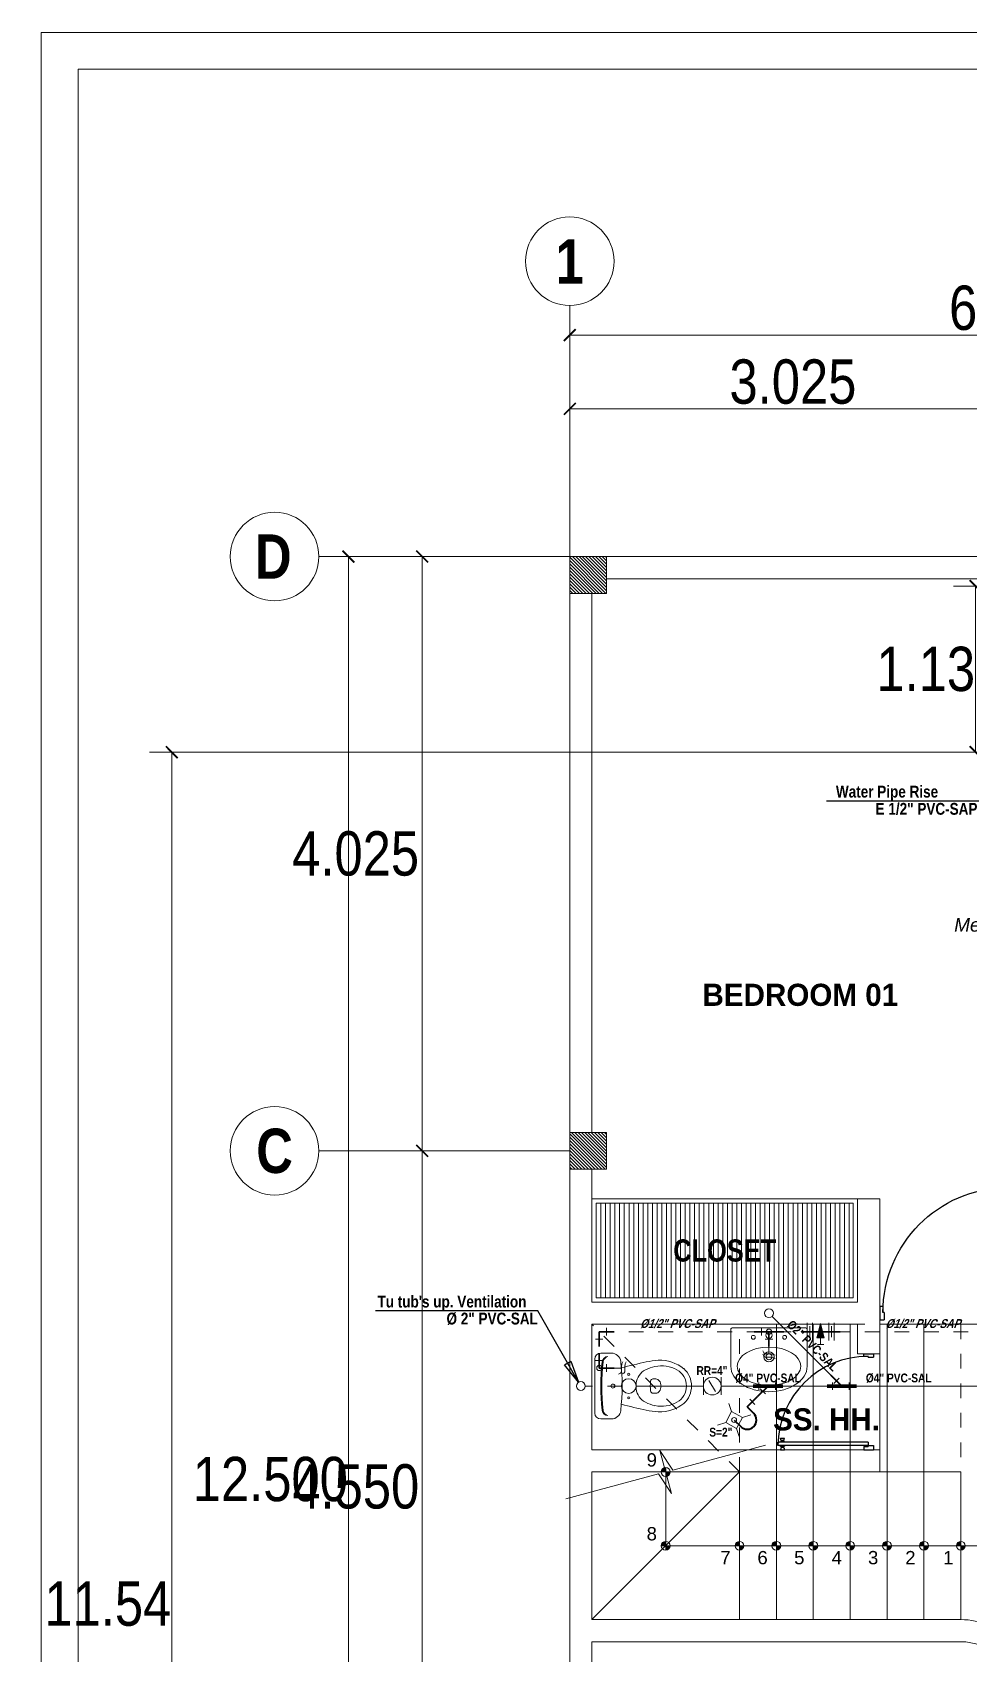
# Model space of a CAD drawing. Header units: millimetres. Extents: x 56 to 215, y 47 to 103.
# Drawn here: x 110.59 to 116.94, y 63.12 to 74.1 of the extents above; entities that cross this region are included whole.
import ezdxf
from ezdxf.enums import TextEntityAlignment as Align

# ---------------------------------------------------------------- set-up
doc = ezdxf.new("R2010")
doc.units = ezdxf.units.MM
for name, pattern in [('CONTINUA', [0]), ('DASHDOT2', [0.5, 0.25, -0.125, 0, -0.125]), ('DASHED2', [0.375, 0.25, -0.125])]:
    doc.linetypes.add(name, pattern=pattern)
for name, color, linetype, lineweight in [('A_Bloques', 56, 'Continuous', 15), ('A_Texto', 43, 'Continuous', 9), ('E_Columna', 3, 'Continuous', 25), ('G_Ejes', 253, 'Continuous', 20), ('G_Escalera', 40, 'Continuous', 18), ('G_Proyección', 8, 'DASHED2', 15), ('G_Sombreados', 8, 'Continuous', 9), ('G_Texto', 122, 'Continuous', 20), ('IS_Accesorios Agua', 6, 'Continuous', 20), ('IS_Accesorios Desagüe', 3, 'Continuous', 20), ('IS_Agua Fria', 140, 'DASHDOT2', 25), ('IS_Tuberia 2', 11, 'Continuous', 40), ('IS_Tuberia 4', 5, 'Continuous', 80)]:
    doc.layers.add(name, color=color, linetype=linetype, lineweight=lineweight)
for name, color, linetype in [('A_Puerta', 32, 'Continuous'), ('G_Acotación', 171, 'Continuous'), ('IS_Muro', 232, 'Continuous')]:
    doc.layers.add(name, color=color, linetype=linetype)
doc.styles.add('Acotacion', font='ARIALN.TTF')
doc.styles.add('AMBIENTES', font='ARIALNB.TTF', dxfattribs={"height": 0.15})
doc.styles.add('ARIAL', font='ariali.ttf', dxfattribs={"height": 0.12})
doc.styles.add('ARIAL1.2', font='arial.ttf', dxfattribs={"width": 1.2})
doc.styles.add('Cotas', font='ARIALNB.TTF', dxfattribs={"height": 0.1})
doc.styles.add('Eje', font='ARIALNB.TTF', dxfattribs={"height": 0.3})
doc.styles.add('M-1', font='ARIALNB.TTF', dxfattribs={"oblique": 20})
doc.styles.add('STYLE1', font='cityb___.ttf', dxfattribs={"width": 1.05})
doc.dimstyles.new('150', dxfattribs={"dimtxt": 1, "dimasz": 0.06, "dimexe": 0.06, "dimexo": 0.08, "dimgap": 0.05, "dimtad": 2, "dimtih": 1, "dimtoh": 1, "dimzin": 1, "dimdsep": 46, "dimtxsty": 'Cotas', "dimblk": 'ARCHTICK', "dimcen": 0.25, "dimdle": 0.06, "dimclrd": 256, "dimclre": 256, "dimclrt": 5, "dimazin": 0, "dimtp": 0.2, "dimtm": 0.2, "dimtfac": 1, "dimtix": 1, "dimtmove": 1, "dimatfit": 0, "dimfxl": 0.06, "dimtolj": 1, "dimtzin": 1, "dimarcsym": 0})
doc.dimstyles.new('Lenin_50', dxfattribs={"dimtxt": 0.3, "dimasz": 0.08, "dimexe": 0.15, "dimexo": 0.2, "dimgap": 0.03, "dimtad": 2, "dimtih": 1, "dimtoh": 1, "dimlfac": -1, "dimzin": 4, "dimdsep": 46, "dimtxsty": 'Acotacion', "dimblk": 'ARCHTICK', "dimcen": 0.08, "dimclrd": 256, "dimclre": 256, "dimclrt": 4, "dimazin": 1, "dimtm": 1e-09, "dimtfac": 1, "dimtmove": 2, "dimatfit": 2, "dimfxl": 1, "dimtolj": 1, "dimlwd": 13, "dimlwe": 18, "dimarcsym": 0})
pattern_1 = [(135, (229.378861, -21.810414), (0.0112253202, 0.0112253202), [])]

# ---------------------------------------------------------------- blocks, each defined once
blk = doc.blocks.new('INOD4')
at = {"linetype": 'ByBlock'}
for p, q in [((-0.222, -0.06), (-0.222, -0.132)), ((-0.183, -0.02), (0.183, -0.02)), ((0.222, -0.06), (0.222, -0.132)), ((-0.048, -0.433), (-0.048, -0.413)), ((0.048, -0.433), (0.048, -0.413))]:
    blk.add_line(p, q, dxfattribs=at)
for centre, radius in [((0, -0.142), 0.0135), ((0, -0.142), 0.0135), ((-0.08, -0.25), 0.0075), ((0.08, -0.25), 0.0075)]:
    blk.add_circle(centre, radius, dxfattribs=at)
for centre, radius, start, end in [((-0.183, -0.06), 0.04, 90, 180), ((-0.16, -0.109), 0.04, 96.2719, 180), ((-0.16, -0.116), 0.04, 96.2141, 169.7572), ((0, -1.56), 1.493, 83.6755, 96.3306), ((0, -1.56), 1.5, 83.7281, 96.2719), ((0.16, -0.109), 0.04, 0, 83.7281), ((0.16, -0.116), 0.04, 10.2428, 83.7859), ((0.183, -0.06), 0.04, 0, 90), ((-0.159, -0.132), 0.064, 180, 263.2069), ((0, 1.199), 1.404, 263.2069, 276.7931), ((2.286, -0.87), 2.5, 164.456, 168.4256), ((-2.286, -0.87), 2.5, 11.5744, 15.544), ((0.159, -0.132), 0.064, 276.7931, 0), ((-0.007, -0.416), 0.116, 96.2419, 152.5973), ((0, -0.48), 0.18, 83.7581, 96.2419), ((0.007, -0.416), 0.116, 27.4027, 83.7581), ((0.423, -0.496), 0.6, 167.7093, 175.6206), ((0.079, -0.471), 0.216, 168.3805, 209.1161), ((0.112, -0.478), 0.25, 152.5973, 168.3805), ((-0.033, -0.413), 0.015, 96.6492, 180), ((-0.018, -0.433), 0.03, 180, 233.1301), ((0, -0.696), 0.3, 83.3508, 96.6492), ((0.033, -0.413), 0.015, 0, 83.3508), ((0.018, -0.433), 0.03, 306.8699, 0), ((-0.112, -0.478), 0.25, 11.6195, 27.4027), ((-0.079, -0.471), 0.216, 330.8839, 11.6195), ((-0.423, -0.496), 0.6, 4.3794, 12.2907), ((0.085, -0.46), 0.26, 177.6972, 218.7131), ((0, -0.409), 0.06, 233.1301, 306.8699), ((-0.085, -0.46), 0.26, 321.2869, 2.3028), ((0, -0.515), 0.16, 222.4362, 317.5638), ((0, -0.515), 0.126, 209.1161, 330.8839)]:
    blk.add_arc(centre, radius, start, end, dxfattribs=at)
blk = doc.blocks.new('L01601A', base_point=(1717.2, 970.2))
blk.add_circle((1717.2, 970.2), 25)
blk = doc.blocks.new('L01601B', base_point=(1777.3, 924.9))
blk.add_arc((1777.3, 924.9), 30, 180, 0)
blk = doc.blocks.new('Lavatorio 01')
blk.add_lwpolyline([(-0.284, 0.259), (-0.034, 0.259, -0.414214), (-0.025, 0.25), (-0.025, -0.25, -0.414214), (-0.034, -0.259), (-0.284, -0.259)], format="xyb")
for centre, radius in [((-0.088, 0.106), 0.0129), ((-0.22, 0), 0.0345), ((-0.22, 0), 0.0198), ((-0.074, 0), 0.0216), ((-0.088, -0.106), 0.0129)]:
    blk.add_circle(centre, radius)
at = {"extrusion": (0, 0, -1), "xscale": 0.008620689655174374, "zscale": -0.008620689655172419, "rotation": 90}
for name, yscale in [('L01601B', 0.005747126436773442), ('L01601A', 0.005172413793104624)]:
    blk.add_blockref(name, (0.284, 0), dxfattribs=dict(at, yscale=yscale))
blk = doc.blocks.new('Puerta 02')
for p, q in [((0.024, 0.913), (0, 0.918)), ((0, 0.918), (0, 0.878)), ((0.024, 0.883), (0, 0.878)), ((0.024, 0.907), (0.024, 0.913)), ((0.028, 0.907), (0.024, 0.907)), ((0.024, 0.889), (0.024, 0.907)), ((0.028, 0.889), (0.024, 0.889)), ((0.024, 0.889), (0.024, 0.883)), ((0.032, 0.909), (0.028, 0.909)), ((0.028, 0.907), (0.028, 0.909)), ((0.028, 0.889), (0.028, 0.907)), ((0.028, 0.889), (0.028, 0.887)), ((0.032, 0.887), (0.028, 0.887)), ((0.032, 0.909), (0.032, 0.912)), ((0.036, 0.912), (0.032, 0.912)), ((0.032, 0.887), (0.032, 0.909)), ((0.032, 0.887), (0.032, 0.884)), ((0.036, 0.884), (0.032, 0.884)), ((0.042, 0.924), (0.036, 0.912)), ((0.036, 0.884), (0.036, 0.912)), ((0.042, 0.872), (0.036, 0.884)), ((0.042, 0.872), (0.042, 0.924)), ((0.044, 0.924), (0.042, 0.924)), ((0.044, 0.872), (0.042, 0.872)), ((0.044, 0.946), (0.078, 0.946)), ((0.044, 0.005), (0.044, 0.946)), ((0.078, 0.005), (0.078, 0.946)), ((0.078, 0.924), (0.08, 0.924)), ((0.078, 0.872), (0.08, 0.872)), ((0.079, 0.898), (0.079, 0.898)), ((0.079, 0.898), (0.079, 0.898)), ((0.08, 0.872), (0.08, 0.924)), ((0.08, 0.924), (0.086, 0.912)), ((0.08, 0.872), (0.086, 0.884)), ((0.086, 0.884), (0.086, 0.912)), ((0.086, 0.912), (0.09, 0.912)), ((0.086, 0.884), (0.09, 0.884)), ((0.09, 0.909), (0.09, 0.912)), ((0.09, 0.909), (0.094, 0.909)), ((0.09, 0.887), (0.09, 0.909)), ((0.09, 0.887), (0.094, 0.887)), ((0.09, 0.887), (0.09, 0.884)), ((0.094, 0.907), (0.094, 0.909)), ((0.094, 0.889), (0.094, 0.907)), ((0.094, 0.907), (0.098, 0.907)), ((0.094, 0.889), (0.094, 0.887)), ((0.094, 0.889), (0.098, 0.889)), ((0.098, 0.913), (0.122, 0.918)), ((0.098, 0.907), (0.098, 0.913)), ((0.098, 0.889), (0.098, 0.907)), ((0.098, 0.889), (0.098, 0.883)), ((0.098, 0.883), (0.122, 0.878)), ((0.122, 0.918), (0.122, 0.878)), ((0, 0.05), (0, -0.05)), ((0.034, 0.05), (0, 0.05)), ((0.034, 0.05), (0.034, 0.005)), ((0.044, 0.005), (0.034, 0.005)), ((0.078, 0.005), (0.043, 0.005)), ((0.044, 0.005), (0.044, -0.05)), ((0.965, 0.005), (0.975, 0.005)), ((0.965, 0.005), (0.965, -0.05)), ((0.975, 0.05), (0.975, 0.005)), ((0.975, 0.05), (1, 0.05)), ((1, 0.05), (1, -0.05)), ((0.044, -0.05), (0, -0.05)), ((1, -0.05), (0.965, -0.05))]:
    blk.add_line(p, q)
blk.add_arc((0.034, 0.005), 0.941, 0, 89.3913)
blk = doc.blocks.new('Eri')
blk.add_line((-1.7, 0), (0, 0))
blk.add_circle((-2, 0), 0.3)
at = {"color": 1, "style": 'Eje', "flags": 4}
blk.add_attdef('H', text='', height=0.3, dxfattribs=at).set_placement((-2, 0), align=Align.MIDDLE_CENTER)
blk = doc.blocks.new('_ArchTick')
at = {"color": 0, "linetype": 'ByBlock', "const_width": 0.15}
blk.add_lwpolyline([(-0.5, -0.5), (0.5, 0.5)], dxfattribs=at)
blk = doc.blocks.new('*D710')
at = {"layer": 'Defpoints', "color": 0, "transparency": 16777216}
for p in [(120.233, 72.053), (114.233, 70.553), (120.233, 70.553)]:
    blk.add_point(p, dxfattribs=at)
at = {"layer": 'G_Acotación', "lineweight": 18, "transparency": 16777216}
for p, q in [((114.233, 70.753), (114.233, 72.203)), ((120.233, 70.753), (120.233, 72.203))]:
    blk.add_line(p, q, dxfattribs=at)
at = {"layer": 'G_Acotación', "lineweight": 13, "transparency": 16777216}
blk.add_line((114.233, 72.053), (120.233, 72.053), dxfattribs=at)
at = {"layer": 'G_Acotación', "lineweight": 13, "transparency": 16777216, "xscale": 0.08, "yscale": 0.08, "zscale": 0.08, "rotation": 180}
blk.add_blockref('_ArchTick', (114.233, 72.053), dxfattribs=at)
at = {"layer": 'G_Acotación', "lineweight": 13, "transparency": 16777216, "xscale": 0.08, "yscale": 0.08, "zscale": 0.08}
blk.add_blockref('_ArchTick', (120.233, 72.053), dxfattribs=at)
at = {"layer": 'G_Acotación', "color": 4, "lineweight": 5, "transparency": 16777216, "insert": (117.233, 72.236), "char_height": 0.3, "attachment_point": 5, "style": 'Acotacion'}
blk.add_mtext('\\A1;6.000', dxfattribs=at)
blk = doc.blocks.new('*D712')
at = {"layer": 'Defpoints', "color": 0, "transparency": 16777216}
for p in [(117.258, 71.553), (114.233, 70.553), (117.258, 70.553)]:
    blk.add_point(p, dxfattribs=at)
at = {"layer": 'G_Acotación', "lineweight": 18, "transparency": 16777216}
for p, q in [((114.233, 70.753), (114.233, 71.703)), ((117.258, 70.753), (117.258, 71.703))]:
    blk.add_line(p, q, dxfattribs=at)
at = {"layer": 'G_Acotación', "lineweight": 13, "transparency": 16777216}
blk.add_line((114.233, 71.553), (117.258, 71.553), dxfattribs=at)
at = {"layer": 'G_Acotación', "lineweight": 13, "transparency": 16777216, "xscale": 0.08, "yscale": 0.08, "zscale": 0.08, "rotation": 180}
blk.add_blockref('_ArchTick', (114.233, 71.553), dxfattribs=at)
at = {"layer": 'G_Acotación', "lineweight": 13, "transparency": 16777216, "xscale": 0.08, "yscale": 0.08, "zscale": 0.08}
blk.add_blockref('_ArchTick', (117.258, 71.553), dxfattribs=at)
at = {"layer": 'G_Acotación', "color": 4, "lineweight": 5, "transparency": 16777216, "insert": (115.745, 71.736), "char_height": 0.3, "attachment_point": 5, "style": 'Acotacion'}
blk.add_mtext('\\A1;3.025', dxfattribs=at)
blk = doc.blocks.new('*D716')
at = {"layer": 'Defpoints', "color": 0, "transparency": 16777216}
for p in [(112.733, 70.553), (114.233, 70.553), (114.233, 58.053)]:
    blk.add_point(p, dxfattribs=at)
at = {"layer": 'G_Acotación', "lineweight": 18, "transparency": 16777216}
for p, q in [((114.033, 70.553), (112.583, 70.553)), ((114.033, 58.053), (112.583, 58.053))]:
    blk.add_line(p, q, dxfattribs=at)
at = {"layer": 'G_Acotación', "lineweight": 13, "transparency": 16777216}
blk.add_line((112.733, 58.053), (112.733, 70.553), dxfattribs=at)
at = {"layer": 'G_Acotación', "lineweight": 13, "transparency": 16777216, "xscale": 0.08, "yscale": 0.08, "zscale": 0.08}
for p, rotation in [((112.733, 70.553), 90), ((112.733, 58.053), 270)]:
    blk.add_blockref('_ArchTick', p, dxfattribs=dict(at, rotation=rotation))
at = {"layer": 'G_Acotación', "color": 4, "lineweight": 5, "transparency": 16777216, "insert": (112.204, 64.303), "char_height": 0.3, "attachment_point": 5, "style": 'Acotacion'}
blk.add_mtext('\\A1;12.500', dxfattribs=at)
blk = doc.blocks.new('*D718')
at = {"layer": 'Defpoints', "color": 0, "transparency": 16777216}
for p in [(113.233, 66.528), (114.233, 66.528), (114.233, 61.978)]:
    blk.add_point(p, dxfattribs=at)
at = {"layer": 'G_Acotación', "lineweight": 18, "transparency": 16777216}
for p, q in [((114.033, 66.528), (113.083, 66.528)), ((114.033, 61.978), (113.083, 61.978))]:
    blk.add_line(p, q, dxfattribs=at)
at = {"layer": 'G_Acotación', "lineweight": 13, "transparency": 16777216}
blk.add_line((113.233, 61.978), (113.233, 66.528), dxfattribs=at)
at = {"layer": 'G_Acotación', "lineweight": 13, "transparency": 16777216, "xscale": 0.08, "yscale": 0.08, "zscale": 0.08}
for p, rotation in [((113.233, 66.528), 90), ((113.233, 61.978), 270)]:
    blk.add_blockref('_ArchTick', p, dxfattribs=dict(at, rotation=rotation))
at = {"layer": 'G_Acotación', "color": 4, "lineweight": 5, "transparency": 16777216, "insert": (112.783, 64.253), "char_height": 0.3, "attachment_point": 5, "style": 'Acotacion'}
blk.add_mtext('\\A1;4.550', dxfattribs=at)
blk = doc.blocks.new('*D719')
at = {"layer": 'Defpoints', "color": 0, "transparency": 16777216}
for p in [(113.233, 70.553), (114.233, 70.553), (114.233, 66.528)]:
    blk.add_point(p, dxfattribs=at)
at = {"layer": 'G_Acotación', "lineweight": 18, "transparency": 16777216}
for p, q in [((114.033, 70.553), (113.083, 70.553)), ((114.033, 66.528), (113.083, 66.528))]:
    blk.add_line(p, q, dxfattribs=at)
at = {"layer": 'G_Acotación', "lineweight": 13, "transparency": 16777216}
blk.add_line((113.233, 66.528), (113.233, 70.553), dxfattribs=at)
at = {"layer": 'G_Acotación', "lineweight": 13, "transparency": 16777216, "xscale": 0.08, "yscale": 0.08, "zscale": 0.08}
for p, rotation in [((113.233, 70.553), 90), ((113.233, 66.528), 270)]:
    blk.add_blockref('_ArchTick', p, dxfattribs=dict(at, rotation=rotation))
at = {"layer": 'G_Acotación', "color": 4, "lineweight": 5, "transparency": 16777216, "insert": (112.782, 68.54), "char_height": 0.3, "attachment_point": 5, "style": 'Acotacion'}
blk.add_mtext('\\A1;4.025', dxfattribs=at)
blk = doc.blocks.new('Subida desague')
blk.add_circle((0, 0), 0.05)
blk = doc.blocks.new('Sumidero')
at = {"lineweight": 20}
for p, q in [((0.055, 0.229), (0.028, 0.177)), ((-0.104, 0.18), (-0.052, 0.153)), ((-0.028, 0.073), (-0.055, 0.021)), ((0.052, 0.097), (0.104, 0.07)), ((-0.025, -0.05), (0.025, -0.05))]:
    blk.add_line(p, q, dxfattribs=at)
at = {"lineweight": 40}
for p, q in [((0, 0.125), (-0.063, 0.125)), ((0, 0), (-0.063, 0)), ((0, 0), (0, -0.1))]:
    blk.add_line(p, q, dxfattribs=at)
at = {"lineweight": 20}
blk.add_lwpolyline([(-0.028, 0.073), (0.052, 0.097), (0.028, 0.177), (-0.052, 0.153)], close=True, dxfattribs=at)
blk.add_circle((0, 0.125), 0.0165, dxfattribs=at)
at = {"lineweight": 40}
blk.add_arc((-0.063, 0.062), 0.0625, 90, 270, dxfattribs=at)
blk = doc.blocks.new('Registro roscado')
for p, q in [((-0.05, 0.05), (-0.05, -0.05)), ((-0.0182, -0.0316), (0.0182, 0.0316)), ((0.05, 0.05), (0.05, -0.05))]:
    blk.add_line(p, q)
at = {"lineweight": 20}
blk.add_circle((0, 0), 0.05, dxfattribs=at)
blk = doc.blocks.new('Yee simple 4-2')
at = {"lineweight": 80}
blk.add_line((-0.1, 0), (0.1, 0), dxfattribs=at)
at = {"lineweight": 20}
for p, q in [((-0.05, -0.025), (-0.05, 0.025)), ((0.053, 0.018), (0.018, 0.053)), ((0.063, -0.025), (0.063, 0.025))]:
    blk.add_line(p, q, dxfattribs=at)
at = {"lineweight": 40}
blk.add_line((0, 0), (0.071, 0.071), dxfattribs=at)
blk = doc.blocks.new('Subida agua')
blk.add_circle((0, 0), 0.035)
blk = doc.blocks.new('Salida agua')
blk.add_line((0, 0), (0, 0.1))
at = {"lineweight": 20}
for points in [[(-0.0272, 0.1019), (-0.0211, 0.1126), (0.0005, 0.115), (0.0151, 0.1165), (0.0281, 0.1217)], [(-0.0272, 0.0869), (-0.0211, 0.0976), (0.0005, 0.1), (0.0151, 0.1015), (0.0281, 0.1067)]]:
    blk.add_spline(points, degree=3, dxfattribs=at)
blk = doc.blocks.new('Tee')
at = {"lineweight": 30}
for p in [(-0.1, 0), (0, 0.1), (0.1, 0)]:
    blk.add_line(p, (0, 0), dxfattribs=at)
at = {"lineweight": 20}
for p, q in [((-0.05, 0.025), (-0.05, -0.025)), ((-0.025, 0.05), (0.025, 0.05)), ((0.05, 0.025), (0.05, -0.025))]:
    blk.add_line(p, q, dxfattribs=at)
blk = doc.blocks.new('Codo 90')
at = {"lineweight": 30}
for p in [(0.1, 0), (0, -0.1)]:
    blk.add_line(p, (0, 0), dxfattribs=at)
for p, q in [((0.05, 0.025), (0.05, -0.025)), ((0.025, -0.05), (-0.025, -0.05))]:
    blk.add_line(p, q)
blk = doc.blocks.new('Valvula de compuerta')
blk.add_hatch(color=256).paths.add_polyline_path([(0, -0.073), (0.033, 0.055), (-0.033, 0.055)])
at = {"lineweight": 30}
for p, q in [((-0.175, 0), (-0.019, 0)), ((0.175, 0), (0.021, 0))]:
    blk.add_line(p, q, dxfattribs=at)
for p, q in [((-0.122, 0.08), (-0.122, -0.08)), ((-0.099, 0.05), (-0.099, -0.05)), ((-0.075, 0.08), (-0.075, -0.08)), ((-0.028, 0.116), (0.028, 0.116)), ((0, 0.055), (0, 0.116)), ((0.075, 0.08), (0.075, -0.08)), ((0.099, 0.05), (0.099, -0.05)), ((0.122, 0.08), (0.122, -0.08))]:
    blk.add_line(p, q)
blk.add_lwpolyline([(0, -0.073), (-0.033, 0.055), (0.033, 0.055), (0, -0.073)])
blk = doc.blocks.new('*D830')
at = {"lineweight": 18, "transparency": 16777216}
for p, q in [((117.233, 69.228), (111.386, 69.228)), ((117.233, 57.69), (111.386, 57.69))]:
    blk.add_line(p, q, dxfattribs=at)
at = {"lineweight": 13, "transparency": 16777216}
blk.add_line((111.536, 57.69), (111.536, 69.228), dxfattribs=at)
at = {"layer": 'Defpoints', "color": 0, "transparency": 16777216}
for p in [(111.536, 69.228), (117.433, 69.228), (117.433, 57.69)]:
    blk.add_point(p, dxfattribs=at)
at = {"lineweight": 13, "transparency": 16777216, "xscale": 0.08, "yscale": 0.08, "zscale": 0.08}
for p, rotation in [((111.536, 69.228), 90), ((111.536, 57.69), 270)]:
    blk.add_blockref('_ArchTick', p, dxfattribs=dict(at, rotation=rotation))
at = {"color": 4, "lineweight": 5, "transparency": 16777216, "insert": (111.103, 63.459), "char_height": 0.3, "attachment_point": 5, "style": 'Acotacion'}
blk.add_mtext('\\A1;11.54', dxfattribs=at)
blk = doc.blocks.new('*D833')
at = {"lineweight": 18, "transparency": 16777216}
for p, q in [((117.233, 70.353), (116.833, 70.353)), ((117.233, 69.228), (116.833, 69.228))]:
    blk.add_line(p, q, dxfattribs=at)
at = {"lineweight": 13, "transparency": 16777216}
blk.add_line((116.983, 69.228), (116.983, 70.353), dxfattribs=at)
at = {"layer": 'Defpoints', "color": 0, "transparency": 16777216}
for p in [(116.983, 70.353), (117.433, 70.353), (117.433, 69.228)]:
    blk.add_point(p, dxfattribs=at)
at = {"lineweight": 13, "transparency": 16777216, "xscale": 0.08, "yscale": 0.08, "zscale": 0.08}
for p, rotation in [((116.983, 70.353), 90), ((116.983, 69.228), 270)]:
    blk.add_blockref('_ArchTick', p, dxfattribs=dict(at, rotation=rotation))
at = {"color": 4, "lineweight": 5, "transparency": 16777216, "insert": (116.645, 69.79), "char_height": 0.3, "attachment_point": 5, "style": 'Acotacion'}
blk.add_mtext('\\A1;1.13', dxfattribs=at)

msp = doc.modelspace()

# ---------------------------------------------------------------- hatches: boundary and pattern name
at = {"layer": 'E_Columna', "lineweight": 5}
h = msp.add_hatch(dxfattribs=at)
h.set_pattern_fill('LINE', color=256, scale=0.005, angle=45, style=0)
h.set_pattern_definition(pattern_1)
h.paths.add_polyline_path([(114.4828, 70.3029), (114.2328, 70.3029), (114.2328, 70.5529), (114.4828, 70.5529)])
h = msp.add_hatch(dxfattribs=at)
h.set_pattern_fill('LINE', color=256, scale=0.005, angle=45, style=0)
h.set_pattern_definition(pattern_1)
h.paths.add_polyline_path([(114.4828, 66.4029), (114.2328, 66.4029), (114.2328, 66.6529), (114.4828, 66.6529)])
at = {"layer": 'G_Escalera', "lineweight": 5}
h = msp.add_hatch(color=3, dxfattribs=at)
h.paths.add_polyline_path([(114.8528, 64.3529, -0.4142136), (114.8828, 64.3829), (114.8828, 64.3529)])
h.paths.add_polyline_path([(114.8828, 64.3529), (114.9128, 64.3529, -0.4142136), (114.8828, 64.3229)])
h = msp.add_hatch(color=3, dxfattribs=at)
h.paths.add_polyline_path([(114.8528, 64.3529, -0.4142136), (114.8828, 64.3829), (114.8828, 64.3529)])
h.paths.add_polyline_path([(114.8828, 64.3529), (114.9128, 64.3529, -0.4142136), (114.8828, 64.3229)])
h = msp.add_hatch(color=3, dxfattribs=at)
h.paths.add_polyline_path([(114.8528, 63.8529, -0.4142136), (114.8828, 63.8829), (114.8828, 63.8529)])
h.paths.add_polyline_path([(114.8828, 63.8529), (114.9128, 63.8529, -0.4142136), (114.8828, 63.8229)])
h = msp.add_hatch(color=3, dxfattribs=at)
h.paths.add_polyline_path([(114.8528, 63.8529, -0.4142136), (114.8828, 63.8829), (114.8828, 63.8529)])
h.paths.add_polyline_path([(114.8828, 63.8529), (114.9128, 63.8529, -0.4142136), (114.8828, 63.8229)])
h = msp.add_hatch(color=3, dxfattribs=at)
h.paths.add_polyline_path([(115.3528, 63.8529, -0.4142136), (115.3828, 63.8829), (115.3828, 63.8529)])
h.paths.add_polyline_path([(115.3828, 63.8529), (115.4128, 63.8529, -0.4142136), (115.3828, 63.8229)])
h = msp.add_hatch(color=3, dxfattribs=at)
h.paths.add_polyline_path([(115.3528, 63.8529, -0.4142136), (115.3828, 63.8829), (115.3828, 63.8529)])
h.paths.add_polyline_path([(115.3828, 63.8529), (115.4128, 63.8529, -0.4142136), (115.3828, 63.8229)])
h = msp.add_hatch(color=3, dxfattribs=at)
h.paths.add_polyline_path([(115.6028, 63.8529, -0.4142136), (115.6328, 63.8829), (115.6328, 63.8529)])
h.paths.add_polyline_path([(115.6328, 63.8529), (115.6628, 63.8529, -0.4142136), (115.6328, 63.8229)])
h = msp.add_hatch(color=3, dxfattribs=at)
h.paths.add_polyline_path([(115.6028, 63.8529, -0.4142136), (115.6328, 63.8829), (115.6328, 63.8529)])
h.paths.add_polyline_path([(115.6328, 63.8529), (115.6628, 63.8529, -0.4142136), (115.6328, 63.8229)])
h = msp.add_hatch(color=3, dxfattribs=at)
h.paths.add_polyline_path([(115.8528, 63.8529, -0.4142136), (115.8828, 63.8829), (115.8828, 63.8529)])
h.paths.add_polyline_path([(115.8828, 63.8529), (115.9128, 63.8529, -0.4142136), (115.8828, 63.8229)])
h = msp.add_hatch(color=3, dxfattribs=at)
h.paths.add_polyline_path([(115.8528, 63.8529, -0.4142136), (115.8828, 63.8829), (115.8828, 63.8529)])
h.paths.add_polyline_path([(115.8828, 63.8529), (115.9128, 63.8529, -0.4142136), (115.8828, 63.8229)])
h = msp.add_hatch(color=3, dxfattribs=at)
h.paths.add_polyline_path([(116.1028, 63.8529, -0.4142136), (116.1328, 63.8829), (116.1328, 63.8529)])
h.paths.add_polyline_path([(116.1328, 63.8529), (116.1628, 63.8529, -0.4142136), (116.1328, 63.8229)])
h = msp.add_hatch(color=3, dxfattribs=at)
h.paths.add_polyline_path([(116.1028, 63.8529, -0.4142136), (116.1328, 63.8829), (116.1328, 63.8529)])
h.paths.add_polyline_path([(116.1328, 63.8529), (116.1628, 63.8529, -0.4142136), (116.1328, 63.8229)])
h = msp.add_hatch(color=3, dxfattribs=at)
h.paths.add_polyline_path([(116.3528, 63.8529, -0.4142136), (116.3828, 63.8829), (116.3828, 63.8529)])
h.paths.add_polyline_path([(116.3828, 63.8529), (116.4128, 63.8529, -0.4142136), (116.3828, 63.8229)])
h = msp.add_hatch(color=3, dxfattribs=at)
h.paths.add_polyline_path([(116.3528, 63.8529, -0.4142136), (116.3828, 63.8829), (116.3828, 63.8529)])
h.paths.add_polyline_path([(116.3828, 63.8529), (116.4128, 63.8529, -0.4142136), (116.3828, 63.8229)])
h = msp.add_hatch(color=3, dxfattribs=at)
h.paths.add_polyline_path([(116.6028, 63.8529, -0.4142136), (116.6328, 63.8829), (116.6328, 63.8529)])
h.paths.add_polyline_path([(116.6328, 63.8529), (116.6628, 63.8529, -0.4142136), (116.6328, 63.8229)])
h = msp.add_hatch(color=3, dxfattribs=at)
h.paths.add_polyline_path([(116.6028, 63.8529, -0.4142136), (116.6328, 63.8829), (116.6328, 63.8529)])
h.paths.add_polyline_path([(116.6328, 63.8529), (116.6628, 63.8529, -0.4142136), (116.6328, 63.8229)])
h = msp.add_hatch(color=3, dxfattribs=at)
h.paths.add_polyline_path([(116.8528, 63.8529, -0.4142136), (116.8828, 63.8829), (116.8828, 63.8529)])
h.paths.add_polyline_path([(116.8828, 63.8529), (116.9128, 63.8529, -0.4142136), (116.8828, 63.8229)])
h = msp.add_hatch(color=3, dxfattribs=at)
h.paths.add_polyline_path([(116.8528, 63.8529, -0.4142136), (116.8828, 63.8829), (116.8828, 63.8529)])
h.paths.add_polyline_path([(116.8828, 63.8529), (116.9128, 63.8529, -0.4142136), (116.8828, 63.8229)])
at = {"layer": 'G_Sombreados', "lineweight": 5}
h = msp.add_hatch(dxfattribs=at)
h.set_pattern_fill('LINE', color=256, scale=0.01, angle=90, style=0)
h.set_pattern_definition([(90, (229.37886, -21.810414), (0.03175, 2e-18), [])])
h.paths.add_polyline_path([(114.4128, 66.1729), (116.1528, 66.1729), (116.1528, 65.5329), (114.4128, 65.5329)])

# ---------------------------------------------------------------- linework, layer by layer
at = {"lineweight": 5}
for points in [[(151.7019, 46.547), (151.7019, 74.1029), (110.6519, 74.1029), (110.6519, 46.547)], [(151.4519, 46.797), (151.4519, 73.8529), (110.9019, 73.8529), (110.9019, 46.797)]]:
    msp.add_lwpolyline(points, close=True, dxfattribs=at)
at = {"layer": 'A_Bloques', "lineweight": 5}
for points in [[(114.3828, 66.2029), (116.1828, 66.2029), (116.1828, 65.5029), (114.3828, 65.5029)], [(114.4128, 66.1729), (116.1528, 66.1729), (116.1528, 65.5329), (114.4128, 65.5329)]]:
    msp.add_lwpolyline(points, close=True, dxfattribs=at)
at = {"layer": 'A_Bloques', "color": 1, "lineweight": 5}
msp.add_lwpolyline([(115.559, 64.534), (114.9311, 64.3658), (114.844, 64.4977), (114.9216, 64.208), (114.8345, 64.3399), (114.2067, 64.1717)], dxfattribs=at)
at = {"layer": 'A_Puerta', "lineweight": 5}
for p, q in [((117.2328, 65.3529), (116.3328, 65.3529)), ((116.3328, 65.1529), (116.3328, 64.5029))]:
    msp.add_line(p, q, dxfattribs=at)
at = {"layer": 'E_Columna', "lineweight": 5}
for points in [[(114.4828, 70.3029), (114.2328, 70.3029), (114.2328, 70.5529), (114.4828, 70.5529)], [(114.4828, 66.4029), (114.2328, 66.4029), (114.2328, 66.6529), (114.4828, 66.6529)]]:
    msp.add_lwpolyline(points, close=True, dxfattribs=at)
at = {"layer": 'G_Escalera', "lineweight": 5}
msp.add_line((115.3828, 64.3529), (114.3828, 63.3529), dxfattribs=at)
at = {"layer": 'G_Escalera', "color": 3, "lineweight": 5}
for p, q in [((114.9128, 64.3529), (114.8528, 64.3529)), ((114.9128, 64.3529), (114.8528, 64.3529)), ((114.8828, 64.3229), (114.8828, 64.3829)), ((114.8828, 64.3229), (114.8828, 64.3829)), ((114.9128, 63.8529), (114.8528, 63.8529)), ((114.9128, 63.8529), (114.8528, 63.8529)), ((114.8828, 63.8229), (114.8828, 63.8829)), ((114.8828, 63.8229), (114.8828, 63.8829)), ((115.4128, 63.8529), (115.3528, 63.8529)), ((115.4128, 63.8529), (115.3528, 63.8529)), ((115.3828, 63.8229), (115.3828, 63.8829)), ((115.3828, 63.8229), (115.3828, 63.8829)), ((115.6628, 63.8529), (115.6028, 63.8529)), ((115.6628, 63.8529), (115.6028, 63.8529)), ((115.6328, 63.8229), (115.6328, 63.8829)), ((115.6328, 63.8229), (115.6328, 63.8829)), ((115.9128, 63.8529), (115.8528, 63.8529)), ((115.9128, 63.8529), (115.8528, 63.8529)), ((115.8828, 63.8229), (115.8828, 63.8829)), ((115.8828, 63.8229), (115.8828, 63.8829)), ((116.1628, 63.8529), (116.1028, 63.8529)), ((116.1628, 63.8529), (116.1028, 63.8529)), ((116.1328, 63.8229), (116.1328, 63.8829)), ((116.1328, 63.8229), (116.1328, 63.8829)), ((116.4128, 63.8529), (116.3528, 63.8529)), ((116.4128, 63.8529), (116.3528, 63.8529)), ((116.3828, 63.8229), (116.3828, 63.8829)), ((116.3828, 63.8229), (116.3828, 63.8829)), ((116.6628, 63.8529), (116.6028, 63.8529)), ((116.6628, 63.8529), (116.6028, 63.8529)), ((116.6328, 63.8229), (116.6328, 63.8829)), ((116.6328, 63.8229), (116.6328, 63.8829)), ((116.9128, 63.8529), (116.8528, 63.8529)), ((116.9128, 63.8529), (116.8528, 63.8529)), ((116.8828, 63.8229), (116.8828, 63.8829)), ((116.8828, 63.8229), (116.8828, 63.8829))]:
    msp.add_line(p, q, dxfattribs=at)
at = {"layer": 'G_Escalera', "color": 5, "lineweight": 5}
msp.add_lwpolyline([(116.8828, 63.8529), (117.0828, 63.8529), (116.8828, 63.8529), (116.6328, 63.8529), (116.3828, 63.8529), (115.6328, 63.8529), (115.3828, 63.8529), (114.8828, 63.8529), (114.8828, 64.3529)], dxfattribs=at)
at = {"layer": 'G_Escalera', "lineweight": 5}
for points in [[(115.3828, 63.3529), (115.3828, 64.3529), (115.6328, 64.3529), (115.6328, 63.3529)], [(115.6328, 63.3529), (115.6328, 64.3529), (115.8828, 64.3529), (115.8828, 63.3529)], [(115.8828, 63.3529), (115.8828, 64.3529), (116.1328, 64.3529), (116.1328, 63.3529)], [(116.1328, 63.3529), (116.1328, 64.3529), (116.3828, 64.3529), (116.3828, 63.3529)], [(116.3828, 63.3529), (116.3828, 64.3529), (116.6328, 64.3529), (116.6328, 63.3529)], [(116.6328, 63.3529), (116.6328, 64.3529), (116.8828, 64.3529), (116.8828, 63.3529)]]:
    msp.add_lwpolyline(points, close=True, dxfattribs=at)
at = {"layer": 'G_Escalera', "color": 3, "lineweight": 5}
for centre in [(114.8828, 64.3529), (114.8828, 64.3529), (114.8828, 63.8529), (114.8828, 63.8529), (115.3828, 63.8529), (115.3828, 63.8529), (115.6328, 63.8529), (115.6328, 63.8529), (115.8828, 63.8529), (115.8828, 63.8529), (116.1328, 63.8529), (116.1328, 63.8529), (116.3828, 63.8529), (116.3828, 63.8529), (116.6328, 63.8529), (116.6328, 63.8529), (116.8828, 63.8529), (116.8828, 63.8529)]:
    msp.add_circle(centre, 0.03, dxfattribs=at)
at = {"layer": 'G_Proyección', "lineweight": 5, "ltscale": 0.25}
for q in [(114.3828, 65.3529), (114.3828, 64.3529)]:
    msp.add_line((115.3828, 64.3529), q, dxfattribs=at)
at = {"layer": 'G_Proyección', "lineweight": 5, "ltscale": 0.5}
msp.add_lwpolyline([(120.2328, 70.5529), (120.2328, 70.5529), (120.2328, 57.7529, -0.4142136), (119.7328, 57.2529), (114.7328, 57.2529, -0.4142136), (114.2328, 57.7529), (114.2328, 70.5529), (114.2328, 70.5529), (120.2328, 70.5529), (120.2328, 70.5529)], format="xyb", close=True, dxfattribs=at)
at = {"layer": 'G_Proyección', "lineweight": 5, "ltscale": 0.25}
for points in [[(115.3828, 64.3529), (115.3828, 65.3529), (115.6328, 65.3529), (115.6328, 64.3529)], [(115.6328, 64.3529), (115.6328, 65.3529), (115.8828, 65.3529), (115.8828, 64.3529)], [(115.8828, 64.3529), (115.8828, 65.3529), (116.1328, 65.3529), (116.1328, 64.3529)], [(116.1328, 64.3529), (116.1328, 65.3529), (116.3828, 65.3529), (116.3828, 64.3529)], [(116.3828, 64.3529), (116.3828, 65.3529), (116.6328, 65.3529), (116.6328, 64.3529)], [(116.6328, 64.3529), (116.6328, 65.3529), (116.8828, 65.3529), (116.8828, 64.3529)]]:
    msp.add_lwpolyline(points, close=True, dxfattribs=at)
at = {"layer": 'IS_Agua Fria', "lineweight": 5, "ltscale": 0.4}
msp.add_lwpolyline([(114.4328, 65.0569), (114.4328, 65.3029), (117.4328, 65.3029)], dxfattribs=at)
at = {"layer": 'IS_Muro', "lineweight": 5}
msp.add_lwpolyline([(114.2328, 58.0529), (114.2328, 70.5529), (120.2328, 70.5529), (120.2328, 58.0529)], dxfattribs=at)
for points in [[(117.1328, 70.4029), (114.4828, 70.4029), (114.4828, 70.3029), (114.3828, 70.3029), (114.3828, 66.6529), (114.4828, 66.6529), (114.4828, 66.4029), (114.3828, 66.4029), (114.3828, 65.5029), (116.1828, 65.5029), (116.1828, 66.2029), (116.3328, 66.2029), (116.3328, 65.5029), (116.3328, 65.1529), (116.1828, 65.1529), (116.1828, 65.3529), (114.3828, 65.3529), (114.3828, 64.5029), (116.3328, 64.5029), (116.3328, 64.3529), (114.3828, 64.3529), (114.3828, 63.3529), (116.8828, 63.3529, -0.4142136), (117.3828, 62.8529)], [(117.2328, 62.8529, 0.4142136), (116.8828, 63.2029), (114.3828, 63.2029), (114.3828, 62.1029)]]:
    msp.add_lwpolyline(points, format="xyb", dxfattribs=at)
at = {"layer": 'IS_Tuberia 2', "lineweight": 5, "ltscale": 0.1}
for p, q in [((115.604, 65.4066), (116.0762, 64.9345)), ((115.4348, 64.793), (115.5762, 64.9345))]:
    msp.add_line(p, q, dxfattribs=at)
at = {"layer": 'IS_Tuberia 2', "color": 1, "linetype": 'DASHED2', "lineweight": 5, "ltscale": 0.1}
msp.add_line((114.5878, 64.9345), (114.3378, 64.9345), dxfattribs=at)
at = {"layer": 'IS_Tuberia 4', "lineweight": 5}
for p, q in [((114.6828, 64.9345), (115.1382, 64.9345)), ((115.2582, 64.9345), (117.0762, 64.9345))]:
    msp.add_line(p, q, dxfattribs=at)

# ---------------------------------------------------------------- block references
at = {"layer": 'A_Bloques', "lineweight": 5, "xscale": -1}
for name, p, rotation in [('Lavatorio 01', (115.5828, 65.3529), 270), ('INOD4', (114.3828, 64.9345), 90)]:
    msp.add_blockref(name, p, dxfattribs=dict(at, rotation=rotation))
at = {"layer": 'A_Puerta', "lineweight": 5, "xscale": -0.8999999999999773, "yscale": 0.8999999999999986, "zscale": 0.9}
msp.add_blockref('Puerta 02', (117.2328, 65.4279), dxfattribs=at)
at = {"layer": 'A_Puerta', "lineweight": 5, "xscale": 0.6500000000000057, "yscale": 0.6500000000000057, "zscale": 0.6500000000000057, "rotation": 90}
msp.add_blockref('Puerta 02', (116.2578, 64.5029), dxfattribs=at)
at = {"layer": 'G_Ejes', "lineweight": 5}
ref = msp.add_blockref('Eri', (114.2328, 70.5529), dxfattribs=dict(at, xscale=-1, rotation=90))
ref.add_attrib('H', '1', dxfattribs={"layer": '0', "color": 1, "height": 0.3, "style": 'Eje', "flags": 4}).set_placement((114.2328, 72.5518), align=Align.MIDDLE_CENTER)
ref = msp.add_blockref('Eri', (114.2328, 70.5529), dxfattribs=at)
ref.add_attrib('H', 'D', dxfattribs={"layer": '0', "color": 1, "height": 0.3, "style": 'Eje', "flags": 4}).set_placement((112.224, 70.5529), align=Align.MIDDLE_CENTER)
ref = msp.add_blockref('Eri', (114.2328, 66.5279), dxfattribs=at)
ref.add_attrib('H', 'C', dxfattribs={"layer": '0', "color": 1, "height": 0.3, "style": 'Eje', "flags": 4}).set_placement((112.2326, 66.5279), align=Align.MIDDLE_CENTER)
at = {"layer": 'IS_Accesorios Agua', "lineweight": 5}
for name, p, xscale, yscale, zscale, rotation in [('Valvula de compuerta', (115.9328, 65.3029), -0.75, 0.75, 0.75, 180), ('Salida agua', (115.5828, 65.3029), -1.5, 1.5, 1.5, 180), ('Subida agua', (115.5828, 65.3029), 0.5, 0.5, 0.5, 270), ('Subida agua', (114.4328, 65.0569), 0.5, 0.5, 0.5, 270), ('Salida agua', (114.4328, 65.0569), -1.5, 1.5, 1.5, 270)]:
    msp.add_blockref(name, p, dxfattribs=dict(at, xscale=xscale, yscale=yscale, zscale=zscale, rotation=rotation))
at = {"layer": 'IS_Accesorios Agua', "lineweight": 5, "xscale": -1}
for p, rotation in [((114.4328, 65.3029), 90), ((114.4328, 65.0569), 180)]:
    msp.add_blockref('Codo 90', p, dxfattribs=dict(at, rotation=rotation))
at = {"layer": 'IS_Accesorios Agua', "lineweight": 5, "rotation": 180}
msp.add_blockref('Tee', (115.5828, 65.3029), dxfattribs=at)
at = {"layer": 'IS_Accesorios Desagüe', "lineweight": 5}
for name, p, xscale, yscale, zscale, rotation in [('Subida desague', (115.5828, 65.4279), -0.6000000000000227, 0.5999999999999943, 0.6, 180), ('Subida desague', (114.3078, 64.9345), -0.6000000000000227, 0.5999999999999943, 0.6, 180), ('Registro roscado', (115.1982, 64.9345), -1.199999999999977, 1.199999999999932, 1.5, 180.0699630577485)]:
    msp.add_blockref(name, p, dxfattribs=dict(at, xscale=xscale, yscale=yscale, zscale=zscale, rotation=rotation))
at = {"layer": 'IS_Accesorios Desagüe', "lineweight": 5, "xscale": -1}
msp.add_blockref('Yee simple 4-2', (116.0762, 64.9345), dxfattribs=at)
at = {"layer": 'IS_Accesorios Desagüe', "lineweight": 5, "xscale": -1, "rotation": 180}
msp.add_blockref('Subida desague', (114.6328, 64.9345), dxfattribs=at)
at = {"layer": 'IS_Accesorios Desagüe', "lineweight": 5}
for name, p, rotation in [('Sumidero', (115.4348, 64.793), 135.0000000000003), ('Yee simple 4-2', (115.5762, 64.9345), 180)]:
    msp.add_blockref(name, p, dxfattribs=dict(at, rotation=rotation))

# ---------------------------------------------------------------- texts
at = {"layer": 'A_Texto', "lineweight": 5, "style": 'AMBIENTES'}
msp.add_text('CLOSET', height=0.15, dxfattribs=at).set_placement((115.2828, 65.8529, 0), align=Align.MIDDLE)
at = {"layer": 'G_Texto', "color": 7, "lineweight": 5, "style": 'Cotas'}
for s, p in [('Water Pipe Rise', (116.0364, 68.9207)), ('E 1/2" PVC-SAP', (116.305, 68.8042)), ("Tu tub's up. Ventilation", (112.9298, 65.4667)), ('Ø 2" PVC-SAL', (113.3979, 65.3518))]:
    msp.add_text(s, height=0.08, dxfattribs=at).set_placement(p)
at = {"layer": 'G_Texto', "color": 7, "linetype": 'CONTINUA', "lineweight": 5, "style": 'ARIAL'}
msp.add_text('Method =12"x24"', height=0.092, dxfattribs=at).set_placement((116.8378, 68.0123))
at = {"layer": 'G_Texto', "lineweight": 5, "ltscale": 0.2, "style": 'STYLE1'}
for s, p in [('BEDROOM 01', (115.795, 67.5846)), ('SS. HH.', (115.9726, 64.7091))]:
    msp.add_text(s, height=0.15, rotation=360, dxfattribs=at).set_placement(p, align=Align.MIDDLE)
at = {"layer": 'G_Texto', "color": 2, "lineweight": 5, "style": 'M-1', "oblique": 20}
for p in [(114.9614, 65.3279), (116.6246, 65.3279)]:
    msp.add_text('Ø1/2" PVC-SAP', height=0.06, dxfattribs=at).set_placement(p, align=Align.CENTER)
at = {"layer": 'G_Texto', "color": 7, "lineweight": 5, "style": 'Cotas'}
for s, rotation, p in [('Ø2" PVC-SAL', 315, (115.8577, 65.187)), ('Ø4" PVC-SAL', 360, (115.5761, 64.9595)), ('Ø4" PVC-SAL', 360, (116.4617, 64.9595))]:
    msp.add_text(s, height=0.06, rotation=rotation, dxfattribs=at).set_placement(p, align=Align.CENTER)
for s, p in [('RR=4"', (115.1966, 65.0095)), ('S=2"', (115.2568, 64.5922))]:
    msp.add_text(s, height=0.06, dxfattribs=at).set_placement(p, align=Align.CENTER)
at = {"layer": 'G_Texto', "lineweight": 5, "style": 'ARIAL1.2'}
for s, p in [('9', (114.7886, 64.3894)), ('8', (114.7887, 63.8894)), ('7', (115.288, 63.7275)), ('6', (115.5393, 63.7275)), ('5', (115.7881, 63.7275)), ('4', (116.0428, 63.7275)), ('3', (116.2887, 63.7275)), ('2', (116.5412, 63.7275)), ('1', (116.7977, 63.7275))]:
    msp.add_text(s, height=0.09, dxfattribs=at).set_placement(p, align=Align.CENTER)

# ---------------------------------------------------------------- dimensions: what is measured, and where the dimension line sits
at = {"lineweight": 5}
for base, p1, p2, picture, middle in [((116.9831346867, 70.3528554806), (117.4328149023, 69.2278554807), (117.4328100844, 70.3528554806), '*D833', (116.6452561055, 69.7903554807)), ((111.5362, 69.2279), (117.4328, 57.6904), (117.4328, 69.2279), '*D830', (111.103, 63.4591))]:
    dim = msp.add_linear_dim(base=base, p1=p1, p2=p2, angle=90, dimstyle='Lenin_50', override={"dimfxl": 0.06}, dxfattribs=at)
    dim.commit()
    dim.dimension.update_dxf_attribs({"geometry": picture, "text_midpoint": middle})
at = {"layer": 'G_Acotación', "lineweight": 5}
for base, p1, p2, angle, picture, middle in [((120.2328, 72.0529), (114.2328, 70.5529), (120.2328, 70.5529), 180, '*D710', (117.2328, 72.236)), ((117.2578, 71.5529), (114.2328, 70.5529), (117.2578, 70.5529), 180, '*D712', (115.7453, 71.736)), ((112.7328, 70.5529), (114.2328, 58.0529), (114.2328, 70.5529), 90, '*D716', (112.2041, 64.3029)), ((113.2328, 70.5529), (114.2328, 66.5279), (114.2328, 70.5529), 90, '*D719', (112.7819, 68.5404)), ((113.2328, 66.5279), (114.2328, 61.9779), (114.2328, 66.5279), 90, '*D718', (112.7832, 64.2529))]:
    dim = msp.add_linear_dim(base=base, p1=p1, p2=p2, angle=angle, dimstyle='Lenin_50', override={"dimdec": 3, "dimfxl": 0.06}, dxfattribs=at)
    dim.commit()
    dim.dimension.update_dxf_attribs({"geometry": picture, "text_midpoint": middle})

# ---------------------------------------------------------------- leaders
at = {"layer": 'G_Texto', "color": 7, "lineweight": 5}
for points in [[(117.296, 69.2149), (117.0042, 68.8957), (115.9729, 68.8957)], [(114.293, 64.9605), (114.0169, 65.4451), (112.9163, 65.4451)]]:
    msp.add_leader(points, dimstyle='150', override={"dimasz": 0.15, "dimgap": 0.08, "dimtad": 0, "dimldrblk": 'ClosedBlank'}, dxfattribs=at)

doc.saveas('drawing.dxf')
